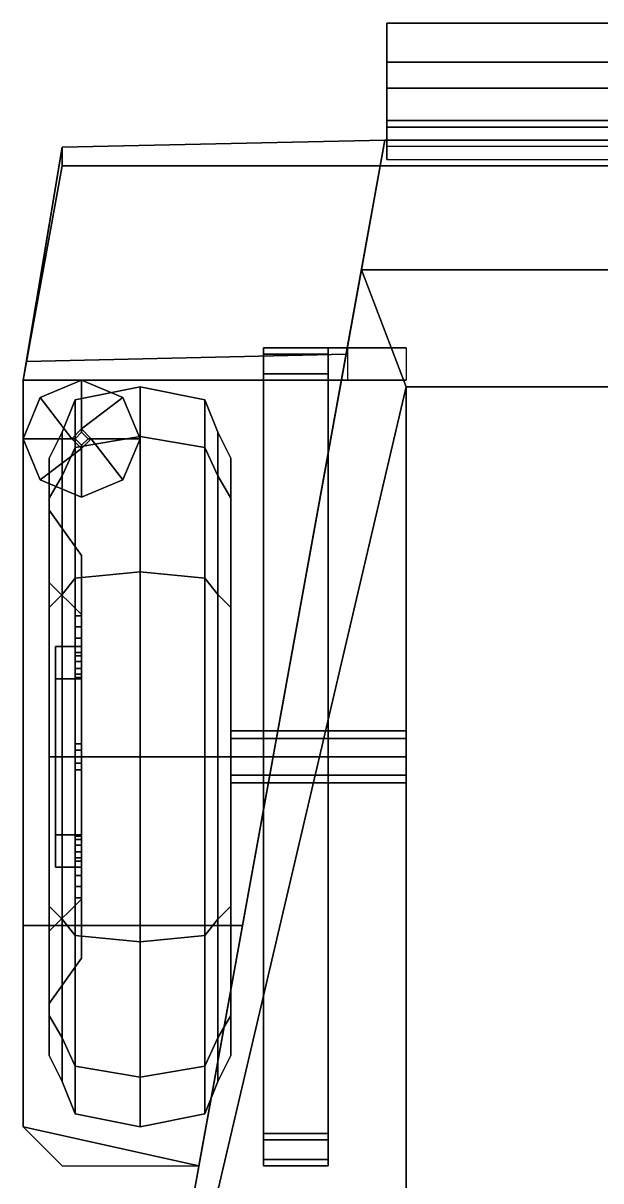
# Model space of a CAD drawing. Header units: millimetres. Extents: x -1.01 to 1.01, y -2.39 to 6.28.
# Drawn here: x -1.01 to -0.12, y 0.877 to 2.66 of the extents above; entities that cross this region are included whole.
import ezdxf

# ---------------------------------------------------------------- set-up
doc = ezdxf.new("R2010")
doc.units = ezdxf.units.MM
for name, color, linetype in [('addons', 3, 'Continuous'), ('fenders', 6, 'Continuous'), ('wheels', 2, 'Continuous')]:
    doc.layers.add(name, color=color, linetype=linetype)

msp = doc.modelspace()

# ---------------------------------------------------------------- linework, layer by layer
for points in [[(0.4527, 2.48, 0.74), (0.489, 2.28, 0.4735), (-0.489, 2.28, 0.4735), (-0.4527, 2.48, 0.74)], [(-0.46, 2.44, 1.24), (-0.4527, 2.48, 0.74), (-0.489, 2.28, 0.4735)], [(0.46, 2.44, 1.24), (0.4527, 2.48, 0.74), (-0.4527, 2.48, 0.74), (-0.46, 2.44, 1.24)], [(-0.7539, 0.82, 1.3), (-0.46, 2.44, 1.24), (-0.489, 2.28, 0.4735), (-0.87, 0.18, 0.65)], [(-0.46, 2.44, 1.24), (-0.7539, 0.82, 1.3), (-0.02, 0.7916, 1.369), (-0.02, 2.44, 1.29)], [(0.02, 2.44, 1.29), (0.46, 2.44, 1.24), (-0.46, 2.44, 1.24), (-0.02, 2.44, 1.29)], [(-0.87, 0.18, 0.65), (-0.489, 2.28, 0.4735), (-0.42, 2.1, 0.47)], [(0.489, 2.28, 0.4735), (0.42, 2.1, 0.47), (-0.42, 2.1, 0.47), (-0.489, 2.28, 0.4735)], [(-0.54, 2.16, 0.42), (-0.54, 2.15, 0.4), (-0.64, 2.15, 0.4), (-0.64, 2.16, 0.42)], [(-0.64, 2.15, 0.4), (-0.64, 2.12, 0.4), (-0.64, 2.11, 0.42), (-0.64, 2.16, 0.42)], [(-0.51, 2.16, 0.52), (-0.42, 2.16, 0.47), (-0.54, 2.16, 0.47), (-0.64, 2.16, 0.52)], [(-0.51, 2.11, 0.52), (-0.51, 2.16, 0.52), (-0.64, 2.16, 0.52), (-0.64, 2.11, 0.52)], [(-0.54, 2.16, 0.47), (-0.54, 2.16, 0.42), (-0.64, 2.16, 0.42), (-0.64, 2.16, 0.52)], [(-0.64, 2.16, 0.42), (-0.64, 2.11, 0.42), (-0.64, 2.11, 0.52), (-0.64, 2.16, 0.52)], [(-0.54, 2.11, 0.42), (-0.54, 2.12, 0.4), (-0.54, 2.15, 0.4), (-0.54, 2.16, 0.42)], [(-0.54, 2.11, 0.47), (-0.54, 2.16, 0.47), (-0.42, 2.16, 0.47), (-0.42, 2.11, 0.47)], [(-0.54, 2.11, 0.47), (-0.54, 2.11, 0.42), (-0.54, 2.16, 0.42), (-0.54, 2.16, 0.47)], [(-0.54, 2.15, 0.4), (-0.54, 2.12, 0.4), (-0.64, 2.12, 0.4), (-0.64, 2.15, 0.4)], [(-0.64, 2.11, 0.42), (-0.64, 2.12, 0.4), (-0.54, 2.12, 0.4), (-0.54, 2.11, 0.42)], [(-0.64, 2.11, 0.42), (-0.64, 0.95, 0.44), (-0.64, 0.95, 0.46), (-0.64, 2.11, 0.45)], [(-0.54, 2.11, 0.42), (-0.54, 0.95, 0.44), (-0.64, 0.95, 0.44), (-0.64, 2.11, 0.42)], [(-0.64, 2.11, 0.45), (-0.64, 0.95, 0.46), (-0.54, 0.95, 0.46), (-0.54, 2.11, 0.45)], [(-0.64, 2.11, 0.52), (-0.54, 2.11, 0.47), (-0.42, 2.11, 0.47), (-0.51, 2.11, 0.52)], [(-0.64, 2.11, 0.52), (-0.64, 2.11, 0.45), (-0.54, 2.11, 0.45), (-0.54, 2.11, 0.47)], [(-0.54, 0.95, 0.46), (-0.54, 0.95, 0.44), (-0.54, 2.11, 0.42), (-0.54, 2.11, 0.45)], [(-0.42, 2.1, 0.47), (-0.42, -1.02, 0.47), (-0.87, -0.53, 0.65), (-0.87, 0.18, 0.65)], [(0.42, 2.1, 0.47), (0.42, -1.02, 0.47), (-0.42, -1.02, 0.47), (-0.42, 2.1, 0.47)], [(-0.42, 1.5583, 0.5783), (-0.42, 1.57, 0.55), (-0.69, 1.57, 0.55), (-0.69, 1.5583, 0.5783)], [(-0.64, 1.57, 0.55), (-0.64, 1.5583, 0.5217), (-0.69, 1.5583, 0.5217), (-0.69, 1.57, 0.55)], [(-0.54, 1.57, 0.55), (-0.54, 1.57, 0.4547), (-0.64, 1.57, 0.4547), (-0.64, 1.57, 0.55)], [(-0.64, 1.57, 0.4547), (-0.64, 1.5583, 0.5217), (-0.64, 1.5583, 0.5217), (-0.64, 1.57, 0.55)], [(-0.64, 1.57, 0.4547), (-0.64, 1.53, 0.51), (-0.64, 1.53, 0.51), (-0.64, 1.5583, 0.5217)], [(-0.64, 1.57, 0.4547), (-0.64, 1.49, 0.4553), (-0.64, 1.49, 0.4553), (-0.64, 1.53, 0.51)], [(-0.42, 1.57, 0.55), (-0.42, 1.5583, 0.5217), (-0.54, 1.5583, 0.5217), (-0.54, 1.57, 0.55)], [(-0.54, 1.5583, 0.5217), (-0.54, 1.57, 0.4547), (-0.54, 1.57, 0.4547), (-0.54, 1.57, 0.55)], [(-0.54, 1.53, 0.51), (-0.54, 1.57, 0.4547), (-0.54, 1.57, 0.4547), (-0.54, 1.5583, 0.5217)], [(-0.54, 1.49, 0.4553), (-0.54, 1.57, 0.4547), (-0.54, 1.57, 0.4547), (-0.54, 1.53, 0.51)], [(-0.42, 1.53, 0.59), (-0.42, 1.5583, 0.5783), (-0.69, 1.5583, 0.5783), (-0.69, 1.53, 0.59)], [(-0.64, 1.5583, 0.5217), (-0.64, 1.53, 0.51), (-0.69, 1.53, 0.51), (-0.69, 1.5583, 0.5217)], [(-0.42, 1.5583, 0.5217), (-0.42, 1.53, 0.51), (-0.54, 1.53, 0.51), (-0.54, 1.5583, 0.5217)], [(-0.42, 1.5017, 0.5783), (-0.42, 1.53, 0.59), (-0.69, 1.53, 0.59), (-0.69, 1.5017, 0.5783)], [(-0.64, 1.53, 0.51), (-0.64, 1.5017, 0.5217), (-0.69, 1.5017, 0.5217), (-0.69, 1.53, 0.51)], [(-0.64, 1.53, 0.51), (-0.64, 1.49, 0.4553), (-0.64, 1.49, 0.4553), (-0.64, 1.5017, 0.5217)], [(-0.42, 1.53, 0.51), (-0.42, 1.5017, 0.5217), (-0.54, 1.5017, 0.5217), (-0.54, 1.53, 0.51)], [(-0.54, 1.49, 0.4553), (-0.54, 1.53, 0.51), (-0.54, 1.53, 0.51), (-0.54, 1.5017, 0.5217)], [(-0.42, 1.49, 0.55), (-0.42, 1.5017, 0.5783), (-0.69, 1.5017, 0.5783), (-0.69, 1.49, 0.55)], [(-0.64, 1.5017, 0.5217), (-0.64, 1.49, 0.55), (-0.69, 1.49, 0.55), (-0.69, 1.5017, 0.5217)], [(-0.64, 1.5017, 0.5217), (-0.64, 1.49, 0.4553), (-0.64, 1.49, 0.4553), (-0.64, 1.49, 0.55)], [(-0.42, 1.5017, 0.5217), (-0.42, 1.49, 0.55), (-0.54, 1.49, 0.55), (-0.54, 1.5017, 0.5217)], [(-0.54, 1.49, 0.4553), (-0.54, 1.5017, 0.5217), (-0.54, 1.5017, 0.5217), (-0.54, 1.49, 0.55)], [(-0.54, 1.49, 0.4553), (-0.54, 1.49, 0.55), (-0.64, 1.49, 0.55), (-0.64, 1.49, 0.4553)], [(-0.64, 0.94, 0.42), (-0.64, 0.91, 0.42), (-0.64, 0.9, 0.44), (-0.64, 0.95, 0.44)], [(-0.64, 0.95, 0.44), (-0.64, 0.9, 0.44), (-0.64, 0.9, 0.58), (-0.64, 0.95, 0.58)], [(-0.54, 0.95, 0.44), (-0.54, 0.94, 0.42), (-0.64, 0.94, 0.42), (-0.64, 0.95, 0.44)], [(-0.54, 0.95, 0.58), (-0.54, 0.95, 0.44), (-0.64, 0.95, 0.44), (-0.64, 0.95, 0.58)], [(-0.54, 0.9, 0.44), (-0.54, 0.91, 0.42), (-0.54, 0.94, 0.42), (-0.54, 0.95, 0.44)], [(-0.54, 0.9, 0.58), (-0.54, 0.9, 0.44), (-0.54, 0.95, 0.44), (-0.54, 0.95, 0.58)], [(-0.54, 0.94, 0.42), (-0.54, 0.91, 0.42), (-0.64, 0.91, 0.42), (-0.64, 0.94, 0.42)], [(-0.64, 0.9, 0.44), (-0.64, 0.91, 0.42), (-0.54, 0.91, 0.42), (-0.54, 0.9, 0.44)], [(-0.64, 0.9, 0.58), (-0.64, 0.9, 0.44), (-0.54, 0.9, 0.44), (-0.54, 0.9, 0.58)]]:
    msp.add_3dface(points)
at = {"layer": 'addons'}
for points in [[(0.45, 2.56, 1.08), (0.45, 2.66, 0.97), (-0.45, 2.66, 0.97), (-0.45, 2.56, 1.08)], [(0.45, 2.66, 0.97), (0.45, 2.66, 0.89), (-0.45, 2.66, 0.89), (-0.45, 2.66, 0.97)], [(0.45, 2.66, 0.89), (0.45, 2.6, 0.82), (-0.45, 2.6, 0.82), (-0.45, 2.66, 0.89)], [(-0.45, 2.56, 1.08), (-0.45, 2.66, 0.97), (-0.45, 2.45, 1.01), (-0.45, 2.5, 1.08)], [(-0.45, 2.66, 0.97), (-0.45, 2.66, 0.89), (-0.45, 2.47, 0.88), (-0.45, 2.45, 1.01)], [(-0.45, 2.66, 0.89), (-0.45, 2.6, 0.82), (-0.45, 2.51, 0.82), (-0.45, 2.47, 0.88)], [(0.45, 2.6, 0.82), (0.45, 2.51, 0.82), (-0.45, 2.51, 0.82), (-0.45, 2.6, 0.82)], [(0.45, 2.5, 1.08), (0.45, 2.56, 1.08), (-0.45, 2.56, 1.08), (-0.45, 2.5, 1.08)], [(0.45, 2.51, 0.82), (0.45, 2.47, 0.88), (-0.45, 2.47, 0.88), (-0.45, 2.51, 0.82)], [(0.45, 2.45, 1.01), (0.45, 2.5, 1.08), (-0.45, 2.5, 1.08), (-0.45, 2.45, 1.01)], [(-0.92, 2.11, 1.26), (-0.9836, 2.0836, 1.26), (-0.9836, 2.0836, 1.73), (-0.92, 2.11, 1.73)], [(-0.92, 2.11, 1.73), (-0.9836, 2.0836, 1.73), (-0.935, 2.02, 1.77), (-0.92, 2.035, 1.77)], [(-0.8564, 2.0836, 1.26), (-0.92, 2.11, 1.26), (-0.92, 2.11, 1.73), (-0.8564, 2.0836, 1.73)], [(-0.8564, 2.0836, 1.73), (-0.92, 2.11, 1.73), (-0.92, 2.035, 1.77)], [(-0.9836, 2.0836, 1.26), (-1.01, 2.02, 1.26), (-1.01, 2.02, 1.73), (-0.9836, 2.0836, 1.73)], [(-0.9836, 2.0836, 1.73), (-1.01, 2.02, 1.73), (-0.935, 2.02, 1.77)], [(-0.83, 2.02, 1.73), (-0.8564, 2.0836, 1.73), (-0.92, 2.035, 1.77), (-0.905, 2.02, 1.77)], [(-0.83, 2.02, 1.26), (-0.8564, 2.0836, 1.26), (-0.8564, 2.0836, 1.73), (-0.83, 2.02, 1.73)], [(-0.92, 2.035, 1.77), (-0.935, 2.02, 1.77), (-0.93, 2.02, 2.65), (-0.92, 2.03, 2.65)], [(-0.905, 2.02, 1.77), (-0.92, 2.035, 1.77), (-0.92, 2.03, 2.65), (-0.91, 2.02, 2.65)], [(-1.01, 2.02, 1.26), (-0.9836, 1.9564, 1.26), (-0.9836, 1.9564, 1.73), (-1.01, 2.02, 1.73)], [(-1.01, 2.02, 1.73), (-0.9836, 1.9564, 1.73), (-0.92, 2.005, 1.77), (-0.935, 2.02, 1.77)], [(-0.935, 2.02, 1.77), (-0.92, 2.005, 1.77), (-0.92, 2.01, 2.65), (-0.93, 2.02, 2.65)], [(-0.93, 2.02, 2.65), (-0.92, 2.01, 2.65), (-0.91, 2.02, 2.65), (-0.92, 2.03, 2.65)], [(-0.92, 2.005, 1.77), (-0.905, 2.02, 1.77), (-0.91, 2.02, 2.65), (-0.92, 2.01, 2.65)], [(-0.92, 1.93, 1.73), (-0.8564, 1.9564, 1.73), (-0.905, 2.02, 1.77), (-0.92, 2.005, 1.77)], [(-0.8564, 1.9564, 1.73), (-0.83, 2.02, 1.73), (-0.905, 2.02, 1.77)], [(-0.8564, 1.9564, 1.26), (-0.83, 2.02, 1.26), (-0.83, 2.02, 1.73), (-0.8564, 1.9564, 1.73)], [(-0.9836, 1.9564, 1.73), (-0.92, 1.93, 1.73), (-0.92, 2.005, 1.77)], [(-0.9836, 1.9564, 1.26), (-0.92, 1.93, 1.26), (-0.92, 1.93, 1.73), (-0.9836, 1.9564, 1.73)], [(-0.92, 1.93, 1.26), (-0.8564, 1.9564, 1.26), (-0.8564, 1.9564, 1.73), (-0.92, 1.93, 1.73)]]:
    msp.add_3dface(points, dxfattribs=at)
at = {"layer": 'fenders'}
for points in [[(-1.0048, 2.1388, 0.88), (-0.95, 2.4688, 0.88), (-0.4527, 2.48, 0.74), (-0.5126, 2.15, 0.74)], [(-0.4599, 2.44, 1.24), (-0.4527, 2.48, 0.74), (-0.95, 2.4688, 0.88), (-0.95, 2.44, 1.24)], [(-1.01, 2.11, 1.26), (-0.95, 2.44, 1.24), (-0.95, 2.4688, 0.88), (-1.01, 2.11, 1.22)], [(-1.01, 2.11, 1.22), (-1.01, 2.11, 1.22), (-0.95, 2.4688, 0.88), (-1.0048, 2.1388, 0.88)], [(-0.5199, 2.11, 1.26), (-0.46, 2.44, 1.24), (-0.95, 2.44, 1.24), (-1.01, 2.11, 1.26)], [(-1.01, 2.11, 1.22), (-1.0048, 2.1388, 0.88), (-0.5126, 2.15, 0.74), (-0.5199, 2.11, 1.22)], [(-1.01, 1.27, 1.26), (-1.01, 2.11, 1.26), (-1.01, 2.11, 1.22), (-1.01, 1.28, 1.22)], [(-0.6723, 1.27, 1.26), (-0.5199, 2.11, 1.26), (-1.01, 2.11, 1.26), (-1.01, 1.27, 1.26)], [(-1.01, 0.96, 0.96), (-1.01, 1.27, 1.26), (-1.01, 1.28, 1.22), (-1.01, 0.96, 0.9)], [(-0.7394, 0.9, 0.9019), (-0.6723, 1.27, 1.26), (-1.01, 1.27, 1.26), (-1.01, 0.96, 0.96)], [(-0.95, 0.9, 0.9019), (-0.7394, 0.9, 0.9019), (-1.01, 0.96, 0.96), (-0.95, 0.9, 0.9019)]]:
    msp.add_3dface(points, dxfattribs=at)
at = {"layer": 'wheels'}
for points in [[(-0.83, 2.0236, 0.835), (-0.83, 2.1, 0.55), (-0.93, 2.08, 0.55), (-0.93, 2.0063, 0.825)], [(-0.83, 2.1, 0.55), (-0.83, 2.0236, 0.265), (-0.93, 2.0063, 0.275), (-0.93, 2.08, 0.55)], [(-0.83, 2.0236, 0.265), (-0.83, 2.1, 0.55), (-0.73, 2.08, 0.55), (-0.73, 2.0063, 0.275)], [(-0.83, 2.1, 0.55), (-0.83, 2.0236, 0.835), (-0.73, 2.0063, 0.825), (-0.73, 2.08, 0.55)], [(-0.93, 2.0063, 0.825), (-0.93, 2.08, 0.55), (-0.95, 2.03, 0.55), (-0.95, 1.963, 0.8)], [(-0.93, 2.08, 0.55), (-0.93, 2.0063, 0.275), (-0.95, 1.963, 0.3), (-0.95, 2.03, 0.55)], [(-0.73, 2.0063, 0.275), (-0.73, 2.08, 0.55), (-0.71, 2.03, 0.55), (-0.71, 1.963, 0.3)], [(-0.73, 2.08, 0.55), (-0.73, 2.0063, 0.825), (-0.71, 1.963, 0.8), (-0.71, 2.03, 0.55)], [(-0.95, 1.963, 0.8), (-0.95, 2.03, 0.55), (-0.97, 1.99, 0.55), (-0.97, 1.9284, 0.78)], [(-0.95, 2.03, 0.55), (-0.95, 1.963, 0.3), (-0.97, 1.9284, 0.32), (-0.97, 1.99, 0.55)], [(-0.83, 1.815, 1.0436), (-0.83, 2.0236, 0.835), (-0.93, 2.0063, 0.825), (-0.93, 1.805, 1.0263)], [(-0.83, 2.0236, 0.265), (-0.83, 1.815, 0.0564), (-0.93, 1.805, 0.0737), (-0.93, 2.0063, 0.275)], [(-0.83, 1.815, 0.0564), (-0.83, 2.0236, 0.265), (-0.73, 2.0063, 0.275), (-0.73, 1.805, 0.0737)], [(-0.83, 2.0236, 0.835), (-0.83, 1.815, 1.0436), (-0.73, 1.805, 1.0263), (-0.73, 2.0063, 0.825)], [(-0.71, 2.03, 0.55), (-0.71, 1.963, 0.8), (-0.69, 1.9284, 0.78), (-0.69, 1.99, 0.55)], [(-0.71, 1.963, 0.3), (-0.71, 2.03, 0.55), (-0.69, 1.99, 0.55), (-0.69, 1.9284, 0.32)], [(-0.93, 1.805, 1.0263), (-0.93, 2.0063, 0.825), (-0.95, 1.963, 0.8), (-0.95, 1.78, 0.983)], [(-0.93, 2.0063, 0.275), (-0.93, 1.805, 0.0737), (-0.95, 1.78, 0.117), (-0.95, 1.963, 0.3)], [(-0.73, 1.805, 0.0737), (-0.73, 2.0063, 0.275), (-0.71, 1.963, 0.3), (-0.71, 1.78, 0.117)], [(-0.73, 2.0063, 0.825), (-0.73, 1.805, 1.0263), (-0.71, 1.78, 0.983), (-0.71, 1.963, 0.8)], [(-0.97, 1.9284, 0.78), (-0.97, 1.99, 0.55), (-0.97, 1.91, 0.55), (-0.97, 1.7987, 0.8187)], [(-0.97, 1.99, 0.55), (-0.97, 1.9284, 0.32), (-0.97, 1.91, 0.55)], [(-0.69, 1.9284, 0.78), (-0.69, 1.3, 0.9484), (-0.69, 1.1316, 0.78), (-0.69, 1.99, 0.55)], [(-0.69, 1.99, 0.55), (-0.69, 1.1316, 0.78), (-0.69, 1.07, 0.55), (-0.69, 1.9284, 0.32)], [(-0.95, 1.78, 0.983), (-0.95, 1.963, 0.8), (-0.97, 1.9284, 0.78), (-0.97, 1.76, 0.9484)], [(-0.95, 1.963, 0.3), (-0.95, 1.78, 0.117), (-0.97, 1.76, 0.1516), (-0.97, 1.9284, 0.32)], [(-0.71, 1.78, 0.117), (-0.71, 1.963, 0.3), (-0.69, 1.9284, 0.32), (-0.69, 1.76, 0.1516)], [(-0.71, 1.963, 0.8), (-0.71, 1.78, 0.983), (-0.69, 1.76, 0.9484), (-0.69, 1.9284, 0.78)], [(-0.97, 1.76, 0.9484), (-0.97, 1.9284, 0.78), (-0.97, 1.7987, 0.8187)], [(-0.97, 1.9284, 0.32), (-0.97, 1.7987, 0.2813), (-0.97, 1.91, 0.55)], [(-0.97, 1.9284, 0.32), (-0.97, 1.76, 0.1516), (-0.97, 1.7987, 0.2813)], [(-0.69, 1.76, 0.9484), (-0.69, 1.53, 1.01), (-0.69, 1.3, 0.9484), (-0.69, 1.9284, 0.78)], [(-0.69, 1.9284, 0.32), (-0.69, 1.07, 0.55), (-0.69, 1.1316, 0.32), (-0.69, 1.76, 0.1516)], [(-0.97, 1.7987, 0.8187), (-0.97, 1.91, 0.55), (-0.92, 1.84, 0.55), (-0.92, 1.7492, 0.7692)], [(-0.97, 1.91, 0.55), (-0.97, 1.7987, 0.2813), (-0.92, 1.7492, 0.3308), (-0.92, 1.84, 0.55)], [(-0.92, 1.7492, 0.7692), (-0.92, 1.84, 0.55), (-0.92, 1.7473, 0.56), (-0.92, 1.73, 0.57)], [(-0.92, 1.84, 0.55), (-0.92, 1.84, 0.55), (-0.92, 1.7473, 0.54), (-0.92, 1.7473, 0.56)], [(-0.92, 1.84, 0.55), (-0.92, 1.6856, 0.4227), (-0.92, 1.73, 0.53), (-0.92, 1.7473, 0.54)], [(-0.92, 1.84, 0.55), (-0.92, 1.7492, 0.3308), (-0.92, 1.6907, 0.4034), (-0.92, 1.6856, 0.4227)], [(-0.93, 1.53, 1.1), (-0.93, 1.805, 1.0263), (-0.95, 1.78, 0.983), (-0.95, 1.53, 1.05)], [(-0.93, 1.805, 0.0737), (-0.93, 1.53), (-0.95, 1.53, 0.05), (-0.95, 1.78, 0.117)], [(-0.83, 1.53, 1.12), (-0.83, 1.815, 1.0436), (-0.93, 1.805, 1.0263), (-0.93, 1.53, 1.1)], [(-0.83, 1.815, 0.0564), (-0.83, 1.53, -0.02), (-0.93, 1.53), (-0.93, 1.805, 0.0737)], [(-0.83, 1.53, -0.02), (-0.83, 1.815, 0.0564), (-0.73, 1.805, 0.0737), (-0.73, 1.53)], [(-0.83, 1.815, 1.0436), (-0.83, 1.53, 1.12), (-0.73, 1.53, 1.1), (-0.73, 1.805, 1.0263)], [(-0.73, 1.53), (-0.73, 1.805, 0.0737), (-0.71, 1.78, 0.117), (-0.71, 1.53, 0.05)], [(-0.73, 1.805, 1.0263), (-0.73, 1.53, 1.1), (-0.71, 1.53, 1.05), (-0.71, 1.78, 0.983)], [(-0.97, 1.53, 0.93), (-0.97, 1.7987, 0.8187), (-0.92, 1.7492, 0.7692), (-0.92, 1.53, 0.86)], [(-0.97, 1.7987, 0.2813), (-0.97, 1.53, 0.17), (-0.92, 1.53, 0.24), (-0.92, 1.7492, 0.3308)], [(-0.97, 1.76, 0.9484), (-0.97, 1.7987, 0.8187), (-0.97, 1.53, 0.93)], [(-0.97, 1.76, 0.1516), (-0.97, 1.53, 0.09), (-0.97, 1.53, 0.17), (-0.97, 1.7987, 0.2813)], [(-0.95, 1.53, 1.05), (-0.95, 1.78, 0.983), (-0.97, 1.76, 0.9484), (-0.97, 1.53, 1.01)], [(-0.95, 1.78, 0.117), (-0.95, 1.53, 0.05), (-0.97, 1.53, 0.09), (-0.97, 1.76, 0.1516)], [(-0.71, 1.53, 0.05), (-0.71, 1.78, 0.117), (-0.69, 1.76, 0.1516), (-0.69, 1.53, 0.09)], [(-0.71, 1.78, 0.983), (-0.71, 1.53, 1.05), (-0.69, 1.53, 1.01), (-0.69, 1.76, 0.9484)], [(-0.97, 1.53, 1.01), (-0.97, 1.76, 0.9484), (-0.97, 1.53, 0.93)], [(-0.92, 1.53, 0.86), (-0.92, 1.7492, 0.7692), (-0.92, 1.6766, 0.7107), (-0.92, 1.6573, 0.7056)], [(-0.92, 1.7492, 0.7692), (-0.92, 1.7492, 0.7692), (-0.92, 1.6907, 0.6966), (-0.92, 1.6766, 0.7107)], [(-0.92, 1.7492, 0.7692), (-0.92, 1.73, 0.57), (-0.92, 1.6856, 0.6773), (-0.92, 1.6907, 0.6966)], [(-0.92, 1.7492, 0.3308), (-0.92, 1.7492, 0.3308), (-0.92, 1.6766, 0.3893), (-0.92, 1.6907, 0.4034)], [(-0.92, 1.7492, 0.3308), (-0.92, 1.55, 0.35), (-0.92, 1.6573, 0.3944), (-0.92, 1.6766, 0.3893)], [(-0.92, 1.7492, 0.3308), (-0.92, 1.53, 0.24), (-0.92, 1.54, 0.3327), (-0.92, 1.55, 0.35)], [(-0.69, 1.76, 0.1516), (-0.69, 1.1316, 0.32), (-0.69, 1.3, 0.1516), (-0.69, 1.53, 0.09)], [(-0.93, 1.7473, 0.56), (-0.93, 1.7473, 0.54), (-0.93, 1.73, 0.53), (-0.93, 1.73, 0.57)], [(-0.92, 1.7473, 0.54), (-0.92, 1.73, 0.53), (-0.93, 1.73, 0.53), (-0.93, 1.7473, 0.54)], [(-0.92, 1.7473, 0.56), (-0.92, 1.7473, 0.54), (-0.93, 1.7473, 0.54), (-0.93, 1.7473, 0.56)], [(-0.92, 1.73, 0.57), (-0.92, 1.7473, 0.56), (-0.93, 1.7473, 0.56), (-0.93, 1.73, 0.57)], [(-0.93, 1.73, 0.57), (-0.93, 1.73, 0.53), (-0.93, 1.7127, 0.54), (-0.93, 1.7127, 0.56)], [(-0.92, 1.7127, 0.56), (-0.92, 1.73, 0.57), (-0.93, 1.73, 0.57), (-0.93, 1.7127, 0.56)], [(-0.92, 1.73, 0.53), (-0.92, 1.7127, 0.54), (-0.93, 1.7127, 0.54), (-0.93, 1.73, 0.53)], [(-0.92, 1.73, 0.57), (-0.92, 1.7127, 0.56), (-0.92, 1.6662, 0.6721), (-0.92, 1.6856, 0.6773)], [(-0.92, 1.6856, 0.4227), (-0.92, 1.6662, 0.4279), (-0.92, 1.7127, 0.54), (-0.92, 1.73, 0.53)], [(-0.92, 1.7127, 0.54), (-0.92, 1.7127, 0.56), (-0.93, 1.7127, 0.56), (-0.93, 1.7127, 0.54)], [(-0.92, 1.7127, 0.56), (-0.92, 1.7, 0.55), (-0.92, 1.6502, 0.6702), (-0.92, 1.6662, 0.6721)], [(-0.92, 1.6662, 0.4279), (-0.92, 1.6502, 0.4298), (-0.92, 1.7, 0.55), (-0.92, 1.7127, 0.54)], [(-0.92, 1.7, 0.55), (-0.92, 1.7, 0.55), (-0.92, 1.7127, 0.56), (-0.92, 1.7127, 0.54)], [(-0.92, 1.6502, 0.6702), (-0.92, 1.7, 0.55), (-0.96, 1.7, 0.55), (-0.96, 1.6502, 0.6702)], [(-0.92, 1.7, 0.55), (-0.92, 1.6502, 0.4298), (-0.96, 1.6502, 0.4298), (-0.96, 1.7, 0.55)], [(-0.96, 1.53, 0.72), (-0.96, 1.6502, 0.6702), (-0.96, 1.7, 0.55), (-0.96, 1.4098, 0.6702)], [(-0.96, 1.4098, 0.6702), (-0.96, 1.7, 0.55), (-0.96, 1.6502, 0.4298), (-0.96, 1.36, 0.55)], [(-0.93, 1.6766, 0.7107), (-0.93, 1.6907, 0.6966), (-0.93, 1.6856, 0.6773), (-0.93, 1.6573, 0.7056)], [(-0.92, 1.6907, 0.6966), (-0.92, 1.6856, 0.6773), (-0.93, 1.6856, 0.6773), (-0.93, 1.6907, 0.6966)], [(-0.92, 1.6766, 0.7107), (-0.92, 1.6907, 0.6966), (-0.93, 1.6907, 0.6966), (-0.93, 1.6766, 0.7107)], [(-0.93, 1.6907, 0.4034), (-0.93, 1.6766, 0.3893), (-0.93, 1.6573, 0.3944), (-0.93, 1.6856, 0.4227)], [(-0.92, 1.6907, 0.4034), (-0.92, 1.6766, 0.3893), (-0.93, 1.6766, 0.3893), (-0.93, 1.6907, 0.4034)], [(-0.92, 1.6856, 0.4227), (-0.92, 1.6907, 0.4034), (-0.93, 1.6907, 0.4034), (-0.93, 1.6856, 0.4227)], [(-0.93, 1.6573, 0.7056), (-0.93, 1.6856, 0.6773), (-0.93, 1.6662, 0.6721), (-0.93, 1.6521, 0.6862)], [(-0.92, 1.6856, 0.6773), (-0.92, 1.6662, 0.6721), (-0.93, 1.6662, 0.6721), (-0.93, 1.6856, 0.6773)], [(-0.93, 1.6856, 0.4227), (-0.93, 1.6573, 0.3944), (-0.93, 1.6521, 0.4138), (-0.93, 1.6662, 0.4279)], [(-0.92, 1.6662, 0.4279), (-0.92, 1.6856, 0.4227), (-0.93, 1.6856, 0.4227), (-0.93, 1.6662, 0.4279)], [(-0.92, 1.6573, 0.7056), (-0.92, 1.6766, 0.7107), (-0.93, 1.6766, 0.7107), (-0.93, 1.6573, 0.7056)], [(-0.92, 1.6766, 0.3893), (-0.92, 1.6573, 0.3944), (-0.93, 1.6573, 0.3944), (-0.93, 1.6766, 0.3893)], [(-0.92, 1.6662, 0.6721), (-0.92, 1.6521, 0.6862), (-0.93, 1.6521, 0.6862), (-0.93, 1.6662, 0.6721)], [(-0.92, 1.6521, 0.4138), (-0.92, 1.6662, 0.4279), (-0.93, 1.6662, 0.4279), (-0.93, 1.6521, 0.4138)], [(-0.92, 1.6502, 0.6702), (-0.92, 1.6502, 0.6702), (-0.92, 1.6521, 0.6862), (-0.92, 1.6662, 0.6721)], [(-0.92, 1.6502, 0.4298), (-0.92, 1.6502, 0.4298), (-0.92, 1.6662, 0.4279), (-0.92, 1.6521, 0.4138)], [(-0.92, 1.53, 0.72), (-0.92, 1.6502, 0.6702), (-0.96, 1.6502, 0.6702), (-0.96, 1.53, 0.72)], [(-0.92, 1.6502, 0.4298), (-0.92, 1.53, 0.38), (-0.96, 1.53, 0.38), (-0.96, 1.6502, 0.4298)], [(-0.96, 1.36, 0.55), (-0.96, 1.6502, 0.4298), (-0.96, 1.53, 0.38), (-0.96, 1.4098, 0.4298)], [(-0.92, 1.6521, 0.6862), (-0.92, 1.6573, 0.7056), (-0.93, 1.6573, 0.7056), (-0.93, 1.6521, 0.6862)], [(-0.92, 1.6573, 0.3944), (-0.92, 1.6521, 0.4138), (-0.93, 1.6521, 0.4138), (-0.93, 1.6573, 0.3944)], [(-0.92, 1.53, 0.86), (-0.92, 1.6573, 0.7056), (-0.92, 1.55, 0.75), (-0.92, 1.54, 0.7673)], [(-0.92, 1.6573, 0.7056), (-0.92, 1.6521, 0.6862), (-0.92, 1.54, 0.7327), (-0.92, 1.55, 0.75)], [(-0.92, 1.55, 0.35), (-0.92, 1.54, 0.3673), (-0.92, 1.6521, 0.4138), (-0.92, 1.6573, 0.3944)], [(-0.92, 1.6521, 0.6862), (-0.92, 1.6502, 0.6702), (-0.92, 1.53, 0.72), (-0.92, 1.54, 0.7327)], [(-0.92, 1.54, 0.3673), (-0.92, 1.53, 0.38), (-0.92, 1.6502, 0.4298), (-0.92, 1.6521, 0.4138)], [(-0.92, 1.54, 0.7673), (-0.92, 1.55, 0.75), (-0.93, 1.55, 0.75), (-0.93, 1.54, 0.7673)], [(-0.92, 1.55, 0.75), (-0.92, 1.54, 0.7327), (-0.93, 1.54, 0.7327), (-0.93, 1.55, 0.75)], [(-0.93, 1.52, 0.7673), (-0.93, 1.54, 0.7673), (-0.93, 1.55, 0.75), (-0.93, 1.51, 0.75)], [(-0.93, 1.51, 0.75), (-0.93, 1.55, 0.75), (-0.93, 1.54, 0.7327), (-0.93, 1.52, 0.7327)], [(-0.93, 1.55, 0.35), (-0.93, 1.51, 0.35), (-0.93, 1.52, 0.3673), (-0.93, 1.54, 0.3673)], [(-0.93, 1.54, 0.3327), (-0.93, 1.52, 0.3327), (-0.93, 1.51, 0.35), (-0.93, 1.55, 0.35)], [(-0.92, 1.54, 0.3673), (-0.92, 1.55, 0.35), (-0.93, 1.55, 0.35), (-0.93, 1.54, 0.3673)], [(-0.92, 1.55, 0.35), (-0.92, 1.54, 0.3327), (-0.93, 1.54, 0.3327), (-0.93, 1.55, 0.35)], [(-0.92, 1.52, 0.7673), (-0.92, 1.54, 0.7673), (-0.93, 1.54, 0.7673), (-0.93, 1.52, 0.7673)], [(-0.92, 1.54, 0.7327), (-0.92, 1.52, 0.7327), (-0.93, 1.52, 0.7327), (-0.93, 1.54, 0.7327)], [(-0.92, 1.52, 0.3673), (-0.92, 1.54, 0.3673), (-0.93, 1.54, 0.3673), (-0.93, 1.52, 0.3673)], [(-0.92, 1.54, 0.3327), (-0.92, 1.52, 0.3327), (-0.93, 1.52, 0.3327), (-0.93, 1.54, 0.3327)], [(-0.92, 1.53, 0.72), (-0.92, 1.53, 0.72), (-0.92, 1.52, 0.7327), (-0.92, 1.54, 0.7327)], [(-0.92, 1.53, 0.86), (-0.92, 1.53, 0.86), (-0.92, 1.54, 0.7673), (-0.92, 1.52, 0.7673)], [(-0.92, 1.53, 0.24), (-0.92, 1.53, 0.24), (-0.92, 1.52, 0.3327), (-0.92, 1.54, 0.3327)], [(-0.92, 1.53, 0.38), (-0.92, 1.53, 0.38), (-0.92, 1.54, 0.3673), (-0.92, 1.52, 0.3673)], [(-0.97, 1.2613, 0.8187), (-0.97, 1.53, 0.93), (-0.92, 1.53, 0.86), (-0.92, 1.3108, 0.7692)], [(-0.97, 1.53, 0.17), (-0.97, 1.2613, 0.2813), (-0.92, 1.3108, 0.3308), (-0.92, 1.53, 0.24)], [(-0.95, 1.28, 0.983), (-0.95, 1.53, 1.05), (-0.97, 1.53, 1.01), (-0.97, 1.3, 0.9484)], [(-0.95, 1.53, 0.05), (-0.95, 1.28, 0.117), (-0.97, 1.3, 0.1516), (-0.97, 1.53, 0.09)], [(-0.97, 1.3, 0.1516), (-0.97, 1.2613, 0.2813), (-0.97, 1.53, 0.17)], [(-0.97, 1.53, 0.09), (-0.97, 1.3, 0.1516), (-0.97, 1.53, 0.17)], [(-0.97, 1.3, 0.9484), (-0.97, 1.53, 1.01), (-0.97, 1.53, 0.93), (-0.97, 1.2613, 0.8187)], [(-0.92, 1.4098, 0.6702), (-0.92, 1.53, 0.72), (-0.96, 1.53, 0.72), (-0.96, 1.4098, 0.6702)], [(-0.92, 1.53, 0.38), (-0.92, 1.4098, 0.4298), (-0.96, 1.4098, 0.4298), (-0.96, 1.53, 0.38)], [(-0.93, 1.53), (-0.93, 1.255, 0.0737), (-0.95, 1.28, 0.117), (-0.95, 1.53, 0.05)], [(-0.93, 1.255, 1.0263), (-0.93, 1.53, 1.1), (-0.95, 1.53, 1.05), (-0.95, 1.28, 0.983)], [(-0.83, 1.245, 1.0436), (-0.83, 1.53, 1.12), (-0.93, 1.53, 1.1), (-0.93, 1.255, 1.0263)], [(-0.83, 1.53, -0.02), (-0.83, 1.245, 0.0564), (-0.93, 1.255, 0.0737), (-0.93, 1.53)], [(-0.92, 1.51, 0.75), (-0.92, 1.52, 0.7673), (-0.93, 1.52, 0.7673), (-0.93, 1.51, 0.75)], [(-0.92, 1.52, 0.7327), (-0.92, 1.51, 0.75), (-0.93, 1.51, 0.75), (-0.93, 1.52, 0.7327)], [(-0.92, 1.51, 0.35), (-0.92, 1.52, 0.3673), (-0.93, 1.52, 0.3673), (-0.93, 1.51, 0.35)], [(-0.92, 1.52, 0.3327), (-0.92, 1.51, 0.35), (-0.93, 1.51, 0.35), (-0.93, 1.52, 0.3327)], [(-0.92, 1.3108, 0.7692), (-0.92, 1.53, 0.86), (-0.92, 1.52, 0.7673), (-0.92, 1.51, 0.75)], [(-0.92, 1.52, 0.7327), (-0.92, 1.53, 0.72), (-0.92, 1.4098, 0.6702), (-0.92, 1.4079, 0.6862)], [(-0.92, 1.53, 0.24), (-0.92, 1.4027, 0.3944), (-0.92, 1.51, 0.35), (-0.92, 1.52, 0.3327)], [(-0.92, 1.53, 0.24), (-0.92, 1.3108, 0.3308), (-0.92, 1.3834, 0.3893), (-0.92, 1.4027, 0.3944)], [(-0.92, 1.4079, 0.4138), (-0.92, 1.4098, 0.4298), (-0.92, 1.53, 0.38), (-0.92, 1.52, 0.3673)], [(-0.92, 1.51, 0.75), (-0.92, 1.52, 0.7327), (-0.92, 1.4079, 0.6862), (-0.92, 1.4027, 0.7056)], [(-0.92, 1.4027, 0.3944), (-0.92, 1.4079, 0.4138), (-0.92, 1.52, 0.3673), (-0.92, 1.51, 0.35)], [(-0.83, 1.245, 0.0564), (-0.83, 1.53, -0.02), (-0.73, 1.53), (-0.73, 1.255, 0.0737)], [(-0.83, 1.53, 1.12), (-0.83, 1.245, 1.0436), (-0.73, 1.255, 1.0263), (-0.73, 1.53, 1.1)], [(-0.73, 1.255, 0.0737), (-0.73, 1.53), (-0.71, 1.53, 0.05), (-0.71, 1.28, 0.117)], [(-0.73, 1.53, 1.1), (-0.73, 1.255, 1.0263), (-0.71, 1.28, 0.983), (-0.71, 1.53, 1.05)], [(-0.71, 1.28, 0.117), (-0.71, 1.53, 0.05), (-0.69, 1.53, 0.09), (-0.69, 1.3, 0.1516)], [(-0.71, 1.53, 1.05), (-0.71, 1.28, 0.983), (-0.69, 1.3, 0.9484), (-0.69, 1.53, 1.01)], [(-0.92, 1.3108, 0.7692), (-0.92, 1.51, 0.75), (-0.92, 1.4027, 0.7056), (-0.92, 1.3834, 0.7107)], [(-0.92, 1.36, 0.55), (-0.92, 1.4098, 0.6702), (-0.96, 1.4098, 0.6702), (-0.96, 1.36, 0.55)], [(-0.92, 1.4098, 0.4298), (-0.92, 1.36, 0.55), (-0.96, 1.36, 0.55), (-0.96, 1.4098, 0.4298)], [(-0.92, 1.3473, 0.54), (-0.92, 1.36, 0.55), (-0.92, 1.4098, 0.4298), (-0.92, 1.3938, 0.4279)], [(-0.92, 1.3938, 0.6721), (-0.92, 1.4098, 0.6702), (-0.92, 1.36, 0.55), (-0.92, 1.3473, 0.56)], [(-0.92, 1.4098, 0.4298), (-0.92, 1.4098, 0.4298), (-0.92, 1.4079, 0.4138), (-0.92, 1.3938, 0.4279)], [(-0.92, 1.4098, 0.6702), (-0.92, 1.4098, 0.6702), (-0.92, 1.3938, 0.6721), (-0.92, 1.4079, 0.6862)], [(-0.93, 1.4027, 0.3944), (-0.93, 1.3744, 0.4227), (-0.93, 1.3938, 0.4279), (-0.93, 1.4079, 0.4138)], [(-0.92, 1.4079, 0.4138), (-0.92, 1.4027, 0.3944), (-0.93, 1.4027, 0.3944), (-0.93, 1.4079, 0.4138)], [(-0.92, 1.3938, 0.4279), (-0.92, 1.4079, 0.4138), (-0.93, 1.4079, 0.4138), (-0.93, 1.3938, 0.4279)], [(-0.93, 1.3744, 0.6773), (-0.93, 1.4027, 0.7056), (-0.93, 1.4079, 0.6862), (-0.93, 1.3938, 0.6721)], [(-0.92, 1.4079, 0.6862), (-0.92, 1.3938, 0.6721), (-0.93, 1.3938, 0.6721), (-0.93, 1.4079, 0.6862)], [(-0.92, 1.4027, 0.7056), (-0.92, 1.4079, 0.6862), (-0.93, 1.4079, 0.6862), (-0.93, 1.4027, 0.7056)], [(-0.93, 1.3834, 0.3893), (-0.93, 1.3693, 0.4034), (-0.93, 1.3744, 0.4227), (-0.93, 1.4027, 0.3944)], [(-0.92, 1.4027, 0.3944), (-0.92, 1.3834, 0.3893), (-0.93, 1.3834, 0.3893), (-0.93, 1.4027, 0.3944)], [(-0.93, 1.3693, 0.6966), (-0.93, 1.3834, 0.7107), (-0.93, 1.4027, 0.7056), (-0.93, 1.3744, 0.6773)], [(-0.92, 1.3834, 0.7107), (-0.92, 1.4027, 0.7056), (-0.93, 1.4027, 0.7056), (-0.93, 1.3834, 0.7107)], [(-0.92, 1.3744, 0.4227), (-0.92, 1.3938, 0.4279), (-0.93, 1.3938, 0.4279), (-0.93, 1.3744, 0.4227)], [(-0.92, 1.3938, 0.6721), (-0.92, 1.3744, 0.6773), (-0.93, 1.3744, 0.6773), (-0.93, 1.3938, 0.6721)], [(-0.92, 1.33, 0.53), (-0.92, 1.3473, 0.54), (-0.92, 1.3938, 0.4279), (-0.92, 1.3744, 0.4227)], [(-0.92, 1.3744, 0.6773), (-0.92, 1.3938, 0.6721), (-0.92, 1.3473, 0.56), (-0.92, 1.33, 0.57)], [(-0.92, 1.3834, 0.3893), (-0.92, 1.3693, 0.4034), (-0.93, 1.3693, 0.4034), (-0.93, 1.3834, 0.3893)], [(-0.92, 1.3693, 0.6966), (-0.92, 1.3834, 0.7107), (-0.93, 1.3834, 0.7107), (-0.93, 1.3693, 0.6966)], [(-0.92, 1.3693, 0.4034), (-0.92, 1.3744, 0.4227), (-0.93, 1.3744, 0.4227), (-0.93, 1.3693, 0.4034)], [(-0.92, 1.3744, 0.6773), (-0.92, 1.3693, 0.6966), (-0.93, 1.3693, 0.6966), (-0.93, 1.3744, 0.6773)], [(-0.92, 1.3108, 0.3308), (-0.92, 1.3108, 0.3308), (-0.92, 1.3693, 0.4034), (-0.92, 1.3834, 0.3893)], [(-0.92, 1.3108, 0.7692), (-0.92, 1.3108, 0.7692), (-0.92, 1.3834, 0.7107), (-0.92, 1.3693, 0.6966)], [(-0.92, 1.3108, 0.3308), (-0.92, 1.33, 0.53), (-0.92, 1.3744, 0.4227), (-0.92, 1.3693, 0.4034)], [(-0.92, 1.22, 0.55), (-0.92, 1.3744, 0.6773), (-0.92, 1.33, 0.57), (-0.92, 1.3127, 0.56)], [(-0.92, 1.22, 0.55), (-0.92, 1.3108, 0.7692), (-0.92, 1.3693, 0.6966), (-0.92, 1.3744, 0.6773)], [(-0.92, 1.36, 0.55), (-0.92, 1.36, 0.55), (-0.92, 1.3473, 0.54), (-0.92, 1.3473, 0.56)], [(-0.93, 1.33, 0.53), (-0.93, 1.33, 0.57), (-0.93, 1.3473, 0.56), (-0.93, 1.3473, 0.54)], [(-0.92, 1.3473, 0.54), (-0.92, 1.33, 0.53), (-0.93, 1.33, 0.53), (-0.93, 1.3473, 0.54)], [(-0.92, 1.3473, 0.56), (-0.92, 1.3473, 0.54), (-0.93, 1.3473, 0.54), (-0.93, 1.3473, 0.56)], [(-0.92, 1.33, 0.57), (-0.92, 1.3473, 0.56), (-0.93, 1.3473, 0.56), (-0.93, 1.33, 0.57)], [(-0.93, 1.3127, 0.54), (-0.93, 1.3127, 0.56), (-0.93, 1.33, 0.57), (-0.93, 1.33, 0.53)], [(-0.92, 1.3127, 0.56), (-0.92, 1.33, 0.57), (-0.93, 1.33, 0.57), (-0.93, 1.3127, 0.56)], [(-0.92, 1.33, 0.53), (-0.92, 1.3127, 0.54), (-0.93, 1.3127, 0.54), (-0.93, 1.33, 0.53)], [(-0.92, 1.3108, 0.3308), (-0.92, 1.22, 0.55), (-0.92, 1.3127, 0.54), (-0.92, 1.33, 0.53)], [(-0.97, 1.15, 0.55), (-0.97, 1.2613, 0.8187), (-0.92, 1.3108, 0.7692), (-0.92, 1.22, 0.55)], [(-0.97, 1.2613, 0.2813), (-0.97, 1.15, 0.55), (-0.92, 1.22, 0.55), (-0.92, 1.3108, 0.3308)], [(-0.92, 1.3127, 0.54), (-0.92, 1.3127, 0.56), (-0.93, 1.3127, 0.56), (-0.93, 1.3127, 0.54)], [(-0.92, 1.22, 0.55), (-0.92, 1.22, 0.55), (-0.92, 1.3127, 0.56), (-0.92, 1.3127, 0.54)], [(-0.95, 1.097, 0.8), (-0.95, 1.28, 0.983), (-0.97, 1.3, 0.9484), (-0.97, 1.1316, 0.78)], [(-0.95, 1.28, 0.117), (-0.95, 1.097, 0.3), (-0.97, 1.1316, 0.32), (-0.97, 1.3, 0.1516)], [(-0.97, 1.3, 0.1516), (-0.97, 1.1316, 0.32), (-0.97, 1.2613, 0.2813)], [(-0.97, 1.1316, 0.78), (-0.97, 1.3, 0.9484), (-0.97, 1.2613, 0.8187)], [(-0.71, 1.097, 0.3), (-0.71, 1.28, 0.117), (-0.69, 1.3, 0.1516), (-0.69, 1.1316, 0.32)], [(-0.71, 1.28, 0.983), (-0.71, 1.097, 0.8), (-0.69, 1.1316, 0.78), (-0.69, 1.3, 0.9484)], [(-0.93, 1.255, 0.0737), (-0.93, 1.0537, 0.275), (-0.95, 1.097, 0.3), (-0.95, 1.28, 0.117)], [(-0.93, 1.0537, 0.825), (-0.93, 1.255, 1.0263), (-0.95, 1.28, 0.983), (-0.95, 1.097, 0.8)], [(-0.73, 1.0537, 0.275), (-0.73, 1.255, 0.0737), (-0.71, 1.28, 0.117), (-0.71, 1.097, 0.3)], [(-0.73, 1.255, 1.0263), (-0.73, 1.0537, 0.825), (-0.71, 1.097, 0.8), (-0.71, 1.28, 0.983)], [(-0.97, 1.1316, 0.32), (-0.97, 1.07, 0.55), (-0.97, 1.15, 0.55), (-0.97, 1.2613, 0.2813)], [(-0.97, 1.1316, 0.78), (-0.97, 1.2613, 0.8187), (-0.97, 1.15, 0.55)], [(-0.83, 1.0364, 0.835), (-0.83, 1.245, 1.0436), (-0.93, 1.255, 1.0263), (-0.93, 1.0537, 0.825)], [(-0.83, 1.245, 0.0564), (-0.83, 1.0364, 0.265), (-0.93, 1.0537, 0.275), (-0.93, 1.255, 0.0737)], [(-0.83, 1.0364, 0.265), (-0.83, 1.245, 0.0564), (-0.73, 1.255, 0.0737), (-0.73, 1.0537, 0.275)], [(-0.83, 1.245, 1.0436), (-0.83, 1.0364, 0.835), (-0.73, 1.0537, 0.825), (-0.73, 1.255, 1.0263)], [(-0.97, 1.07, 0.55), (-0.97, 1.1316, 0.78), (-0.97, 1.15, 0.55)], [(-0.95, 1.03, 0.55), (-0.95, 1.097, 0.8), (-0.97, 1.1316, 0.78), (-0.97, 1.07, 0.55)], [(-0.95, 1.097, 0.3), (-0.95, 1.03, 0.55), (-0.97, 1.07, 0.55), (-0.97, 1.1316, 0.32)], [(-0.71, 1.097, 0.8), (-0.71, 1.03, 0.55), (-0.69, 1.07, 0.55), (-0.69, 1.1316, 0.78)], [(-0.71, 1.03, 0.55), (-0.71, 1.097, 0.3), (-0.69, 1.1316, 0.32), (-0.69, 1.07, 0.55)], [(-0.93, 1.0537, 0.275), (-0.93, 0.98, 0.55), (-0.95, 1.03, 0.55), (-0.95, 1.097, 0.3)], [(-0.93, 0.98, 0.55), (-0.93, 1.0537, 0.825), (-0.95, 1.097, 0.8), (-0.95, 1.03, 0.55)], [(-0.73, 0.98, 0.55), (-0.73, 1.0537, 0.275), (-0.71, 1.097, 0.3), (-0.71, 1.03, 0.55)], [(-0.73, 1.0537, 0.825), (-0.73, 0.98, 0.55), (-0.71, 1.03, 0.55), (-0.71, 1.097, 0.8)], [(-0.83, 0.96, 0.55), (-0.83, 1.0364, 0.835), (-0.93, 1.0537, 0.825), (-0.93, 0.98, 0.55)], [(-0.83, 1.0364, 0.265), (-0.83, 0.96, 0.55), (-0.93, 0.98, 0.55), (-0.93, 1.0537, 0.275)], [(-0.83, 0.96, 0.55), (-0.83, 1.0364, 0.265), (-0.73, 1.0537, 0.275), (-0.73, 0.98, 0.55)], [(-0.83, 1.0364, 0.835), (-0.83, 0.96, 0.55), (-0.73, 0.98, 0.55), (-0.73, 1.0537, 0.825)]]:
    msp.add_3dface(points, dxfattribs=at)

doc.saveas('drawing.dxf')
